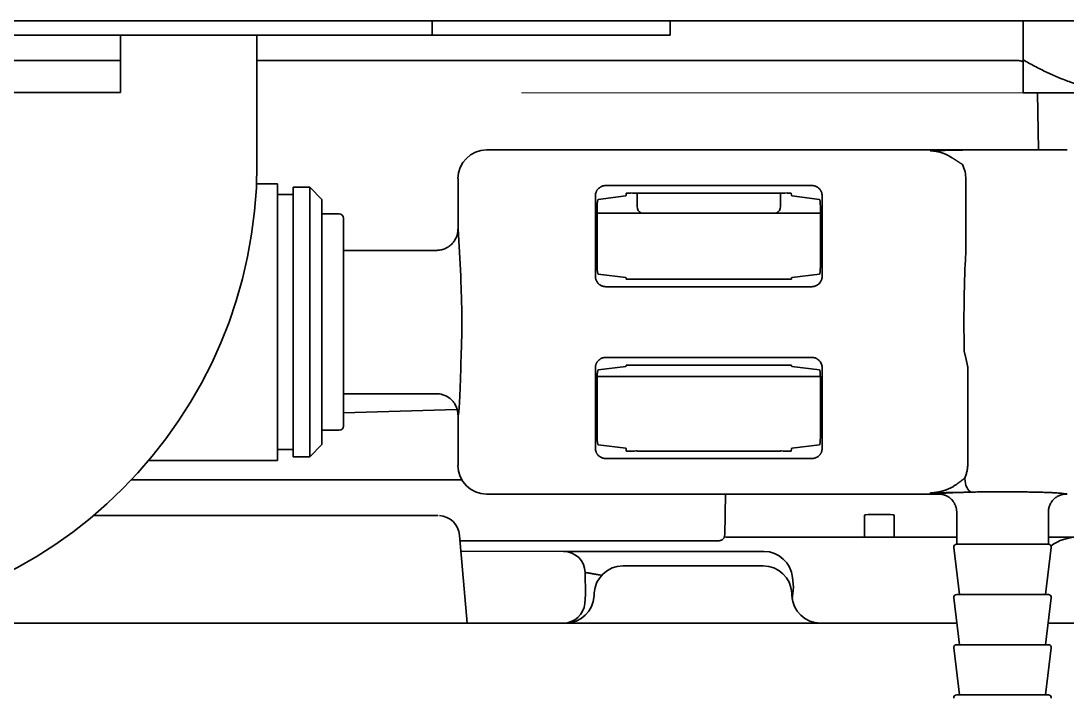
# Model space of a CAD drawing. Extents: x 5987 to 10491, y -672 to 3388.
# Drawn here: x 6661.3 to 6734.3, y 1323.6 to 1370.8 of the extents above; entities that cross this region are included whole.
import ezdxf

# ---------------------------------------------------------------- set-up
doc = ezdxf.new("R2010")
doc.units = 0
doc.header["$LTSCALE"] = 5
doc.layers.get('0').update_dxf_attribs({"linetype": 'CONTINUOUS', "lineweight": 0})
doc.layers.add('1', color=7, linetype='CONTINUOUS', true_color=0xffffff)

msp = doc.modelspace()

# ---------------------------------------------------------------- linework, layer by layer
at = {"color": 3}
msp.add_line((6696.203, 1365.819), (6796.203, 1365.819), dxfattribs=at)
at = {"layer": '1', "color": 7, "linetype": 'Continuous', "lineweight": 35}
for p, q in [((6856.573, 1370.826), (6000.573, 1370.826)), ((6689.973, 1369.826), (6689.973, 1370.826)), ((6706.573, 1370.826), (6706.573, 1369.826)), ((6731.203, 1368.119), (6731.203, 1370.826)), ((6684.973, 1369.826), (6574.093, 1369.826)), ((6668.232, 1368.826), (6668.232, 1369.826)), ((6677.742, 1368.826), (6677.742, 1369.826)), ((6684.973, 1369.826), (6689.972, 1369.826)), ((6689.972, 1369.826), (6704.573, 1369.826)), ((6706.573, 1369.826), (6704.573, 1369.826)), ((6668.232, 1368.826), (6668.232, 1365.826)), ((6677.742, 1368.826), (6677.742, 1360.826)), ((6668.233, 1368.076), (6657.779, 1368.076)), ((6730.696, 1368.076), (6677.743, 1368.076)), ((6656.913, 1365.826), (6668.232, 1365.826)), ((6732.209, 1365.819), (6732.279, 1361.826)), ((6693.772, 1361.826), (6734.275, 1361.826)), ((6679.173, 1359.476), (6677.713, 1359.476)), ((6679.173, 1359.476), (6679.173, 1340.176)), ((6691.773, 1356.326), (6691.773, 1359.827)), ((6716.428, 1359.349), (6702.117, 1359.349)), ((6727.212, 1359.767), (6727.212, 1355.04)), ((6680.273, 1358.726), (6679.173, 1358.726)), ((6680.273, 1359.226), (6680.273, 1340.426)), ((6681.423, 1359.226), (6680.273, 1359.226)), ((6682.273, 1358.376), (6681.423, 1359.226)), ((6681.423, 1359.226), (6681.423, 1340.426)), ((6701.364, 1358.646), (6701.364, 1353.006)), ((6703.48, 1358.621), (6701.553, 1358.382)), ((6703.519, 1358.826), (6703.522, 1358.826)), ((6703.815, 1358.826), (6703.522, 1358.826)), ((6704.273, 1357.876), (6704.273, 1358.826)), ((6704.273, 1358.826), (6714.273, 1358.826)), ((6714.273, 1358.826), (6714.273, 1357.876)), ((6715.024, 1358.826), (6714.731, 1358.826)), ((6715.024, 1358.826), (6715.026, 1358.826)), ((6716.993, 1358.382), (6715.066, 1358.621)), ((6717.182, 1353.006), (6717.182, 1358.646)), ((6682.273, 1358.376), (6682.273, 1341.276)), ((6701.484, 1357.882), (6701.484, 1353.671)), ((6717.062, 1353.671), (6717.062, 1357.882)), ((6683.473, 1357.376), (6682.273, 1357.376)), ((6701.484, 1357.426), (6717.062, 1357.426)), ((6683.773, 1349.826), (6683.773, 1357.076)), ((6691.968, 1353.058), (6691.773, 1356.326)), ((6727.212, 1355.04), (6727.212, 1354.566)), ((6690.272, 1354.826), (6683.773, 1354.826)), ((6701.553, 1353.171), (6703.48, 1352.931)), ((6715.034, 1352.824), (6703.512, 1352.824)), ((6715.066, 1352.931), (6716.993, 1353.171)), ((6702.09, 1352.293), (6716.456, 1352.293)), ((6683.773, 1342.576), (6683.773, 1349.826)), ((6716.456, 1347.36), (6702.09, 1347.36)), ((6701.364, 1346.646), (6701.364, 1341.006)), ((6703.48, 1346.721), (6701.553, 1346.482)), ((6715.033, 1346.826), (6703.509, 1346.826)), ((6703.513, 1346.829), (6715.034, 1346.829)), ((6716.993, 1346.482), (6715.066, 1346.721)), ((6717.182, 1341.006), (6717.182, 1346.646)), ((6727.348, 1346.673), (6727.348, 1339.992)), ((6701.484, 1346.026), (6717.062, 1346.026)), ((6701.484, 1345.982), (6701.484, 1341.771)), ((6717.062, 1341.771), (6717.062, 1345.982)), ((6683.773, 1344.826), (6690.272, 1344.826)), ((6691.703, 1343.737), (6683.773, 1343.493)), ((6691.773, 1339.825), (6691.773, 1343.326)), ((6682.273, 1342.276), (6683.473, 1342.276)), ((6681.423, 1340.426), (6682.273, 1341.276)), ((6701.553, 1341.271), (6703.48, 1341.031)), ((6715.066, 1341.031), (6716.993, 1341.271)), ((6679.173, 1340.926), (6680.273, 1340.926)), ((6680.273, 1340.426), (6681.423, 1340.426)), ((6703.522, 1340.826), (6703.519, 1340.826)), ((6703.522, 1340.826), (6703.815, 1340.826)), ((6714.273, 1340.826), (6704.273, 1340.826)), ((6714.731, 1340.826), (6715.024, 1340.826)), ((6715.026, 1340.826), (6715.024, 1340.826)), ((6670.187, 1340.176), (6679.173, 1340.176)), ((6702.117, 1340.303), (6716.428, 1340.303)), ((6668.979, 1338.826), (6692.025, 1338.826)), ((6693.772, 1337.826), (6725.323, 1337.826)), ((6710.432, 1337.826), (6710.382, 1334.969)), ((6734.258, 1337.843), (6734.188, 1337.844)), ((6734.223, 1337.826), (6734.275, 1337.826)), ((6690.392, 1336.326), (6666.327, 1336.326)), ((6720.147, 1334.826), (6720.147, 1336.127)), ((6720.151, 1336.377), (6720.16, 1336.386)), ((6720.91, 1336.398), (6721.436, 1336.398)), ((6722.186, 1336.386), (6722.195, 1336.377)), ((6722.199, 1336.127), (6722.199, 1334.826)), ((6726.573, 1336.575), (6726.573, 1334.326)), ((6732.973, 1334.326), (6732.973, 1336.575)), ((6691.887, 1334.947), (6692.423, 1328.826)), ((6703.591, 1334.576), (6691.92, 1334.576)), ((6707.882, 1334.576), (6703.591, 1334.576)), ((6709.982, 1334.576), (6707.882, 1334.576)), ((6710.428, 1334.826), (6726.573, 1334.826)), ((6732.973, 1334.826), (6735.014, 1334.826)), ((6699.603, 1333.826), (6699.449, 1333.82)), ((6703.648, 1333.826), (6713.122, 1333.826)), ((6726.374, 1334.102), (6726.773, 1330.826)), ((6732.973, 1334.326), (6726.573, 1334.326)), ((6732.773, 1330.826), (6733.171, 1334.102)), ((6700.646, 1332.352), (6700.673, 1330.827)), ((6703.28, 1332.826), (6704.279, 1332.826)), ((6704.279, 1332.826), (6712.067, 1332.826)), ((6712.067, 1332.826), (6713.065, 1332.826)), ((6715.114, 1332), (6715.173, 1331.326)), ((6700.674, 1330.843), (6700.673, 1330.826)), ((6701.272, 1330.721), (6701.283, 1330.931)), ((6715.063, 1330.931), (6715.074, 1330.721)), ((6715.173, 1331.326), (6715.1, 1330.488)), ((6700.673, 1330.826), (6700.618, 1330.195)), ((6726.374, 1330.602), (6726.773, 1327.326)), ((6726.573, 1330.826), (6732.973, 1330.826)), ((6732.773, 1327.326), (6733.171, 1330.602)), ((6654.775, 1328.826), (6679.571, 1328.826)), ((6687.304, 1328.826), (6689.842, 1328.826)), ((6697.144, 1328.826), (6703.791, 1328.826)), ((6703.791, 1328.826), (6706.672, 1328.826)), ((6706.672, 1328.826), (6726.59, 1328.826)), ((6732.955, 1328.826), (6733.48, 1328.826)), ((6726.573, 1327.326), (6732.973, 1327.326)), ((6726.374, 1327.102), (6726.773, 1323.826)), ((6732.773, 1323.826), (6733.171, 1327.102)), ((6726.573, 1323.826), (6732.973, 1323.826))]:
    msp.add_line(p, q, dxfattribs=at)
at = {"layer": '1'}
msp.add_line((6699.59, 1333.826), (6691.985, 1333.826), dxfattribs=at)
at = {"layer": '1', "color": 7, "linetype": 'Continuous', "lineweight": 35}
for centre, radius, start, end in [((6645.742, 1360.826), 32, 270, 0), ((6683.473, 1357.076), 0.3, 0, 90), ((6683.473, 1342.576), 0.3, 270, 0), ((6690.392, 1334.826), 1.5, 5, 86.9613), ((6735.014, 1331.726), 3.1, 90, 126.82381), ((6699.146, 1332.326), 1.5, 1, 90), ((6713.122, 1331.826), 2, 5, 90), ((6726.573, 1334.126), 0.2, 90, 186.93646), ((6732.973, 1334.126), 0.2, 353.06354, 90), ((6703.28, 1330.826), 2, 90, 177), ((6713.065, 1330.826), 2, 3, 90), ((6699.123, 1330.326), 1.5, 270, 355), ((6699.275, 1330.826), 2, 270, 357), ((6717.071, 1330.826), 2, 183, 270), ((6726.573, 1330.626), 0.2, 90, 186.93646), ((6732.973, 1330.626), 0.2, 353.06354, 90), ((6726.573, 1327.126), 0.2, 90, 186.93646), ((6732.973, 1327.126), 0.2, 353.06354, 90), ((6726.573, 1323.626), 0.2, 90, 186.93646), ((6732.973, 1323.626), 0.2, 353.06354, 90)]:
    msp.add_arc(centre, radius, start, end, dxfattribs=at)
for centre, major_axis, ratio, start_param, end_param in [((6746.203, 1365.819), (15.021, 0), 0.000008, 3.193854, 4.136528), ((6693.774, 1359.825), (-1.416, 1.416), 0.998783, 5.498396, 7.067974), ((6724.711, 1359.764), (1.77, 1.77), 0.998783, 5.498396, 5.931656), ((6703.479, 1358.921), (0, 0.3), 0.140541, 3.159046, 4.390211), ((6703.815, 1358.809), (-0.5, 0), 0.034921, 3.553586, 4.712389), ((6714.731, 1358.809), (-0.5, 0), 0.034921, 4.712389, 5.871192), ((6715.066, 1358.921), (0, 0.3), 0.140541, 1.892975, 3.124139), ((6701.554, 1357.882), (0, 0.5), 0.140541, 0.017453, 1.570796), ((6704.775, 1357.876), (-0.502, 0), 0.996195, 0, 1.119749), ((6713.771, 1357.876), (-0.502, 0), 0.996195, 2.021843, 3.141593), ((6716.992, 1357.882), (0, 0.5), 0.140541, 4.712389, 6.265732), ((6727.273, 1349.826), (0, 5), 0.038413, 0.323811, 1.994895), ((6701.554, 1353.671), (0, 0.5), 0.140541, 1.570796, 3.124139), ((6716.992, 1353.671), (0, 0.5), 0.140541, 3.159046, 4.712389), ((6703.479, 1352.631), (0, 0.3), 0.140541, 5.410817, 6.265732), ((6715.066, 1352.631), (0, 0.3), 0.140541, 0.017453, 0.872366), ((6691.771, 1349.826), (0, 6.5), 0.034921, 3.14965, 4.192009), ((6701.554, 1345.982), (0, 0.5), 0.140541, 0.017453, 1.570796), ((6703.479, 1347.021), (0, 0.3), 0.140541, 3.159046, 4.012739), ((6715.066, 1347.021), (0, 0.3), 0.140541, 2.274072, 3.124139), ((6716.992, 1345.982), (0, 0.5), 0.140541, 4.712389, 6.265732), ((6701.554, 1341.771), (0, 0.5), 0.140541, 1.570796, 3.124139), ((6716.992, 1341.771), (0, 0.5), 0.140541, 3.159046, 4.712389), ((6703.479, 1340.731), (0, 0.3), 0.140541, 5.034567, 6.265732), ((6703.815, 1340.844), (-0.5, 0), 0.034921, 1.570796, 2.729599), ((6714.731, 1340.844), (-0.5, 0), 0.034921, 0.411993, 1.570796), ((6715.066, 1340.731), (0, 0.3), 0.140541, 0.017453, 1.248618), ((6693.774, 1339.827), (-1.416, -1.416), 0.998783, 5.498396, 7.067974), ((6729.773, 1337.825), (-4.45, 0), 0.034921, 5.507006, 6.273383), ((6720.151, 1336.127), (0, 0.25), 0.017455, 0.017453, 1.570796), ((6720.91, 1336.385), (-0.75, 0), 0.017455, 4.712389, 6.265732), ((6721.436, 1336.385), (-0.75, 0), 0.017455, 3.159046, 4.712389), ((6722.195, 1336.127), (0, 0.25), 0.017455, 4.712389, 6.265732)]:
    msp.add_ellipse(centre, major_axis=major_axis, ratio=ratio, start_param=start_param, end_param=end_param, dxfattribs=at)
msp.add_rational_spline([(6730.696, 1368.076), (6730.866, 1368.076), (6731.037, 1368.047), (6731.203, 1367.988)], [1.17135151306, 1.11885044566, 1.07841388544, 1.05004183239], degree=3, dxfattribs=at)
for points, degree, knots in [([(6731.203, 1368.119), (6731.203, 1367.81), (6731.203, 1367.234), (6731.203, 1366.765), (6731.203, 1366.362), (6731.203, 1366.194), (6731.203, 1366.036), (6731.203, 1366.007), (6731.203, 1365.967), (6731.203, 1365.954), (6731.203, 1365.931), (6731.203, 1365.875), (6731.203, 1365.838), (6731.203, 1365.819)], 3, [0, 0, 0, 0, 0.25, 0.5, 0.5, 0.75, 0.75, 0.8125, 0.8125, 0.84375, 0.84375, 0.875, 1, 1, 1, 1]), ([(6738.023, 1365.819), (6737.423, 1365.856), (6736.831, 1365.939), (6735.665, 1366.189), (6735.089, 1366.356), (6734.237, 1366.657), (6733.955, 1366.767), (6733.533, 1366.942), (6733.393, 1367.003), (6733.184, 1367.096), (6733.114, 1367.128), (6732.975, 1367.192), (6732.628, 1367.355), (6732.011, 1367.665), (6731.471, 1367.965), (6731.203, 1368.119)], 3, [0, 0, 0, 0, 0.25, 0.25, 0.5, 0.5, 0.625, 0.625, 0.6875, 0.6875, 0.71875, 0.71875, 0.75, 0.875, 1, 1, 1, 1]), ([(6724.714, 1361.766), (6724.869, 1361.772), (6724.958, 1361.776), (6725.107, 1361.782), (6725.53, 1361.797), (6725.818, 1361.803), (6726.083, 1361.809), (6726.362, 1361.813), (6726.672, 1361.816), (6726.981, 1361.816)], 2, [0, 0, 0, 0.125, 0.125, 0.25, 0.5, 0.5, 0.75, 0.75, 1, 1, 1]), ([(6726.981, 1360.817), (6726.97, 1360.823), (6726.948, 1360.836), (6726.915, 1360.856), (6726.882, 1360.876), (6726.849, 1360.897), (6726.815, 1360.918), (6726.781, 1360.939), (6726.747, 1360.961), (6726.713, 1360.983), (6726.679, 1361.005), (6726.644, 1361.028), (6726.609, 1361.051), (6726.573, 1361.074), (6726.537, 1361.097), (6726.501, 1361.121), (6726.465, 1361.145), (6726.428, 1361.169), (6726.391, 1361.193), (6726.353, 1361.217), (6726.315, 1361.241), (6726.276, 1361.266), (6726.228, 1361.295), (6726.171, 1361.33), (6726.123, 1361.358), (6726.093, 1361.375), (6726.083, 1361.381), (6726.073, 1361.387), (6726.062, 1361.393), (6726.052, 1361.398), (6726.041, 1361.404), (6726.03, 1361.41), (6726.019, 1361.416), (6726.008, 1361.422), (6725.997, 1361.428), (6725.986, 1361.435), (6725.974, 1361.441), (6725.962, 1361.447), (6725.95, 1361.453), (6725.938, 1361.459), (6725.926, 1361.465), (6725.914, 1361.471), (6725.902, 1361.478), (6725.889, 1361.484), (6725.876, 1361.49), (6725.864, 1361.496), (6725.851, 1361.503), (6725.837, 1361.509), (6725.824, 1361.515), (6725.811, 1361.521), (6725.797, 1361.527), (6725.783, 1361.534), (6725.77, 1361.54), (6725.755, 1361.546), (6725.741, 1361.552), (6725.727, 1361.558), (6725.712, 1361.564), (6725.698, 1361.57), (6725.683, 1361.576), (6725.668, 1361.582), (6725.653, 1361.588), (6725.637, 1361.594), (6725.622, 1361.6), (6725.606, 1361.606), (6725.591, 1361.612), (6725.575, 1361.617), (6725.558, 1361.623), (6725.542, 1361.629), (6725.526, 1361.634), (6725.509, 1361.64), (6725.492, 1361.645), (6725.476, 1361.65), (6725.458, 1361.656), (6725.441, 1361.661), (6725.424, 1361.666), (6725.406, 1361.671), (6725.389, 1361.676), (6725.371, 1361.681), (6725.353, 1361.686), (6725.334, 1361.69), (6725.316, 1361.695), (6725.298, 1361.699), (6725.279, 1361.703), (6725.26, 1361.708), (6725.241, 1361.712), (6725.222, 1361.716), (6725.202, 1361.72), (6725.183, 1361.723), (6725.163, 1361.727), (6725.143, 1361.73), (6725.123, 1361.734), (6725.103, 1361.737), (6725.083, 1361.74), (6725.062, 1361.743), (6725.042, 1361.746), (6725.021, 1361.748), (6725, 1361.751), (6724.979, 1361.753), (6724.958, 1361.755), (6724.936, 1361.757), (6724.915, 1361.759), (6724.893, 1361.76), (6724.871, 1361.762), (6724.849, 1361.763), (6724.827, 1361.764), (6724.804, 1361.765), (6724.782, 1361.765), (6724.759, 1361.766), (6724.736, 1361.766), (6724.721, 1361.766), (6724.714, 1361.766)], 3, [0, 0, 0, 0, 0.014899, 0.029973, 0.045222, 0.060648, 0.076251, 0.092031, 0.10799, 0.124128, 0.140446, 0.156945, 0.173628, 0.190494, 0.207546, 0.224786, 0.242216, 0.259837, 0.277652, 0.295663, 0.313873, 0.332285, 0.350901, 0.381608, 0.413263, 0.417906, 0.422604, 0.427356, 0.432164, 0.437026, 0.441943, 0.446915, 0.451941, 0.457021, 0.462156, 0.467345, 0.472588, 0.477886, 0.483238, 0.488643, 0.494103, 0.499616, 0.505184, 0.510805, 0.51648, 0.522208, 0.527991, 0.533827, 0.539716, 0.545659, 0.551655, 0.557705, 0.563808, 0.569964, 0.576174, 0.582437, 0.588753, 0.595122, 0.601545, 0.60802, 0.614549, 0.621131, 0.627766, 0.634454, 0.641195, 0.647989, 0.654836, 0.661737, 0.66869, 0.675696, 0.682756, 0.689868, 0.697034, 0.704253, 0.711525, 0.71885, 0.726228, 0.73366, 0.741144, 0.748683, 0.756274, 0.763919, 0.771617, 0.779369, 0.787175, 0.795034, 0.802946, 0.810913, 0.818934, 0.827008, 0.835137, 0.843319, 0.851556, 0.859847, 0.868193, 0.876593, 0.885048, 0.893558, 0.902122, 0.910742, 0.919417, 0.928147, 0.936933, 0.945774, 0.954671, 0.963624, 0.972634, 0.981699, 0.990821, 1, 1, 1, 1]), ([(6702.117, 1359.349), (6702.076, 1359.35), (6702.037, 1359.346), (6701.978, 1359.337), (6701.959, 1359.334), (6701.922, 1359.325), (6701.904, 1359.321), (6701.851, 1359.305), (6701.817, 1359.292), (6701.768, 1359.269), (6701.752, 1359.261), (6701.72, 1359.244), (6701.705, 1359.236), (6701.66, 1359.207), (6701.632, 1359.187), (6701.59, 1359.152), (6701.577, 1359.14), (6701.551, 1359.114), (6701.538, 1359.1), (6701.513, 1359.072), (6701.501, 1359.057), (6701.479, 1359.026), (6701.468, 1359.01), (6701.448, 1358.977), (6701.438, 1358.959), (6701.42, 1358.923), (6701.412, 1358.904), (6701.405, 1358.884)], 3, [0, 0, 0, 0, 0.125, 0.125, 0.1875, 0.1875, 0.25, 0.25, 0.375, 0.375, 0.4375, 0.4375, 0.5, 0.5, 0.625, 0.625, 0.6875, 0.6875, 0.75, 0.75, 0.8125, 0.8125, 0.875, 0.875, 0.9375, 0.9375, 1, 1, 1, 1]), ([(6717.14, 1358.884), (6717.133, 1358.904), (6717.125, 1358.923), (6717.108, 1358.959), (6717.098, 1358.976), (6717.078, 1359.01), (6717.067, 1359.026), (6717.045, 1359.057), (6717.033, 1359.072), (6716.996, 1359.114), (6716.97, 1359.14), (6716.929, 1359.174), (6716.915, 1359.185), (6716.886, 1359.207), (6716.871, 1359.217), (6716.826, 1359.245), (6716.794, 1359.262), (6716.729, 1359.291), (6716.696, 1359.304), (6716.642, 1359.32), (6716.624, 1359.325), (6716.587, 1359.334), (6716.549, 1359.341), (6716.51, 1359.346), (6716.469, 1359.349), (6716.449, 1359.349), (6716.428, 1359.349)], 3, [0, 0, 0, 0, 0.0625, 0.0625, 0.125, 0.125, 0.1875, 0.1875, 0.25, 0.25, 0.375, 0.375, 0.4375, 0.4375, 0.5, 0.5, 0.625, 0.625, 0.75, 0.75, 0.8125, 0.8125, 0.875, 0.9375, 0.9375, 1, 1, 1, 1]), ([(6690.272, 1354.826), (6690.278, 1354.826), (6690.284, 1354.826), (6690.296, 1354.826), (6690.303, 1354.826), (6690.321, 1354.827), (6690.358, 1354.828), (6690.395, 1354.831), (6690.469, 1354.838), (6690.517, 1354.845), (6690.59, 1354.86), (6690.614, 1354.865), (6690.662, 1354.877), (6690.686, 1354.884), (6690.756, 1354.905), (6690.848, 1354.938), (6690.937, 1354.98), (6691.002, 1355.015), (6691.023, 1355.027), (6691.065, 1355.052), (6691.086, 1355.066), (6691.189, 1355.134), (6691.264, 1355.196), (6691.368, 1355.3), (6691.401, 1355.336), (6691.448, 1355.394), (6691.463, 1355.413), (6691.493, 1355.453), (6691.507, 1355.473), (6691.575, 1355.575), (6691.621, 1355.661), (6691.668, 1355.774), (6691.677, 1355.797), (6691.694, 1355.844), (6691.701, 1355.868), (6691.723, 1355.938), (6691.735, 1355.986), (6691.763, 1356.129), (6691.773, 1356.227), (6691.773, 1356.326)], 3, [0, 0, 0, 0, 0.007813, 0.007813, 0.015625, 0.015625, 0.03125, 0.0625, 0.0625, 0.125, 0.125, 0.15625, 0.15625, 0.1875, 0.1875, 0.25, 0.3125, 0.3125, 0.34375, 0.34375, 0.375, 0.375, 0.5, 0.5, 0.5625, 0.5625, 0.59375, 0.59375, 0.625, 0.625, 0.75, 0.75, 0.78125, 0.78125, 0.8125, 0.8125, 0.875, 0.875, 1, 1, 1, 1]), ([(6691.968, 1353.058), (6691.97, 1352.928), (6691.972, 1352.798), (6691.979, 1352.535), (6691.983, 1352.403), (6691.997, 1352.005), (6692.007, 1351.736), (6692.018, 1351.397), (6692.02, 1351.329), (6692.024, 1351.193), (6692.026, 1351.125), (6692.032, 1350.92), (6692.035, 1350.783), (6692.043, 1350.372), (6692.049, 1349.823), (6692.043, 1349.276), (6692.036, 1348.934), (6692.035, 1348.866), (6692.032, 1348.729), (6692.03, 1348.661), (6692.024, 1348.456), (6692.02, 1348.32), (6692.007, 1347.914), (6691.997, 1347.646), (6691.983, 1347.249), (6691.979, 1347.117), (6691.972, 1346.854), (6691.97, 1346.724), (6691.968, 1346.594)], 3, [0, 0, 0, 0, 0.0625, 0.0625, 0.125, 0.125, 0.25, 0.25, 0.28125, 0.28125, 0.3125, 0.3125, 0.375, 0.375, 0.5, 0.625, 0.625, 0.65625, 0.65625, 0.6875, 0.6875, 0.75, 0.75, 0.875, 0.875, 0.9375, 0.9375, 1, 1, 1, 1]), ([(6701.364, 1353.006), (6701.364, 1352.958), (6701.369, 1352.911), (6701.383, 1352.842), (6701.389, 1352.82), (6701.399, 1352.786), (6701.403, 1352.774), (6701.411, 1352.752), (6701.416, 1352.741), (6701.439, 1352.687), (6701.461, 1352.646), (6701.495, 1352.597), (6701.502, 1352.588), (6701.516, 1352.569), (6701.523, 1352.559), (6701.546, 1352.532), (6701.562, 1352.515), (6701.613, 1352.466), (6701.649, 1352.437), (6701.699, 1352.404), (6701.709, 1352.398), (6701.73, 1352.386), (6701.76, 1352.369), (6701.814, 1352.345), (6701.858, 1352.329), (6701.903, 1352.316), (6701.926, 1352.31), (6701.996, 1352.297), (6702.043, 1352.292), (6702.09, 1352.293)], 3, [0, 0, 0, 0, 0.125, 0.125, 0.1875, 0.1875, 0.21875, 0.21875, 0.25, 0.25, 0.375, 0.375, 0.40625, 0.40625, 0.4375, 0.4375, 0.5, 0.5, 0.625, 0.625, 0.65625, 0.65625, 0.6875, 0.75, 0.8125, 0.8125, 0.875, 0.875, 1, 1, 1, 1]), ([(6716.456, 1352.293), (6716.503, 1352.292), (6716.55, 1352.297), (6716.619, 1352.31), (6716.642, 1352.316), (6716.687, 1352.329), (6716.709, 1352.337), (6716.775, 1352.363), (6716.816, 1352.385), (6716.875, 1352.423), (6716.895, 1352.437), (6716.932, 1352.466), (6716.949, 1352.482), (6717, 1352.531), (6717.03, 1352.567), (6717.07, 1352.625), (6717.083, 1352.646), (6717.106, 1352.687), (6717.126, 1352.729), (6717.143, 1352.773), (6717.157, 1352.818), (6717.163, 1352.841), (6717.177, 1352.911), (6717.182, 1352.958), (6717.182, 1353.006)], 3, [0, 0, 0, 0, 0.125, 0.125, 0.1875, 0.1875, 0.25, 0.25, 0.375, 0.375, 0.4375, 0.4375, 0.5, 0.5, 0.625, 0.625, 0.6875, 0.6875, 0.75, 0.8125, 0.8125, 0.875, 0.875, 1, 1, 1, 1]), ([(6727.098, 1347.769), (6727.102, 1347.754), (6727.109, 1347.726), (6727.12, 1347.683), (6727.132, 1347.64), (6727.143, 1347.596), (6727.154, 1347.552), (6727.165, 1347.507), (6727.176, 1347.462), (6727.187, 1347.417), (6727.198, 1347.371), (6727.208, 1347.325), (6727.219, 1347.278), (6727.227, 1347.241), (6727.233, 1347.211), (6727.238, 1347.191), (6727.242, 1347.17), (6727.247, 1347.15), (6727.251, 1347.129), (6727.256, 1347.108), (6727.26, 1347.087), (6727.265, 1347.066), (6727.269, 1347.045), (6727.274, 1347.024), (6727.279, 1347.002), (6727.283, 1346.981), (6727.288, 1346.96), (6727.293, 1346.938), (6727.298, 1346.916), (6727.302, 1346.895), (6727.307, 1346.873), (6727.312, 1346.851), (6727.316, 1346.829), (6727.321, 1346.807), (6727.325, 1346.785), (6727.33, 1346.763), (6727.335, 1346.741), (6727.339, 1346.718), (6727.343, 1346.696), (6727.346, 1346.681), (6727.348, 1346.673)], 3, [0, 0, 0, 0, 0.041436, 0.082971, 0.124598, 0.166309, 0.208099, 0.24996, 0.291886, 0.333869, 0.375902, 0.41798, 0.460094, 0.502238, 0.520581, 0.538989, 0.557459, 0.575993, 0.594591, 0.613253, 0.631979, 0.650769, 0.669623, 0.688541, 0.707524, 0.72657, 0.745681, 0.764857, 0.784097, 0.803402, 0.822771, 0.842205, 0.861703, 0.881266, 0.900894, 0.920586, 0.940342, 0.960164, 0.98005, 1, 1, 1, 1]), ([(6702.09, 1347.36), (6702.043, 1347.36), (6701.996, 1347.355), (6701.927, 1347.342), (6701.904, 1347.337), (6701.859, 1347.323), (6701.837, 1347.316), (6701.771, 1347.289), (6701.729, 1347.268), (6701.67, 1347.229), (6701.651, 1347.215), (6701.614, 1347.186), (6701.596, 1347.17), (6701.546, 1347.121), (6701.516, 1347.085), (6701.475, 1347.027), (6701.463, 1347.007), (6701.44, 1346.965), (6701.419, 1346.923), (6701.403, 1346.879), (6701.389, 1346.834), (6701.383, 1346.811), (6701.369, 1346.741), (6701.364, 1346.694), (6701.364, 1346.646)], 3, [0, 0, 0, 0, 0.125, 0.125, 0.1875, 0.1875, 0.25, 0.25, 0.375, 0.375, 0.4375, 0.4375, 0.5, 0.5, 0.625, 0.625, 0.6875, 0.6875, 0.75, 0.8125, 0.8125, 0.875, 0.875, 1, 1, 1, 1]), ([(6717.182, 1346.646), (6717.182, 1346.694), (6717.177, 1346.741), (6717.163, 1346.81), (6717.157, 1346.833), (6717.147, 1346.867), (6717.143, 1346.878), (6717.134, 1346.9), (6717.13, 1346.911), (6717.107, 1346.965), (6717.084, 1347.006), (6717.051, 1347.055), (6717.044, 1347.065), (6717.03, 1347.083), (6717.022, 1347.093), (6716.999, 1347.12), (6716.983, 1347.137), (6716.933, 1347.186), (6716.896, 1347.216), (6716.847, 1347.248), (6716.837, 1347.254), (6716.816, 1347.266), (6716.785, 1347.283), (6716.732, 1347.308), (6716.688, 1347.323), (6716.643, 1347.336), (6716.62, 1347.342), (6716.55, 1347.355), (6716.503, 1347.36), (6716.456, 1347.36)], 3, [0, 0, 0, 0, 0.125, 0.125, 0.1875, 0.1875, 0.21875, 0.21875, 0.25, 0.25, 0.375, 0.375, 0.40625, 0.40625, 0.4375, 0.4375, 0.5, 0.5, 0.625, 0.625, 0.65625, 0.65625, 0.6875, 0.75, 0.8125, 0.8125, 0.875, 0.875, 1, 1, 1, 1]), ([(6691.773, 1343.326), (6691.773, 1343.425), (6691.763, 1343.523), (6691.735, 1343.667), (6691.723, 1343.714), (6691.701, 1343.785), (6691.694, 1343.808), (6691.677, 1343.855), (6691.668, 1343.878), (6691.621, 1343.991), (6691.575, 1344.077), (6691.507, 1344.179), (6691.493, 1344.199), (6691.463, 1344.239), (6691.448, 1344.258), (6691.401, 1344.316), (6691.368, 1344.352), (6691.264, 1344.456), (6691.189, 1344.518), (6691.086, 1344.586), (6691.065, 1344.6), (6691.023, 1344.625), (6691.002, 1344.637), (6690.937, 1344.672), (6690.848, 1344.714), (6690.756, 1344.747), (6690.686, 1344.768), (6690.662, 1344.775), (6690.614, 1344.787), (6690.59, 1344.792), (6690.517, 1344.807), (6690.469, 1344.814), (6690.395, 1344.821), (6690.358, 1344.824), (6690.321, 1344.825), (6690.303, 1344.826), (6690.296, 1344.826), (6690.284, 1344.826), (6690.278, 1344.826), (6690.272, 1344.826)], 3, [0, 0, 0, 0, 0.125, 0.125, 0.1875, 0.1875, 0.21875, 0.21875, 0.25, 0.25, 0.375, 0.375, 0.40625, 0.40625, 0.4375, 0.4375, 0.5, 0.5, 0.625, 0.625, 0.65625, 0.65625, 0.6875, 0.6875, 0.75, 0.8125, 0.8125, 0.84375, 0.84375, 0.875, 0.875, 0.9375, 0.9375, 0.96875, 0.984375, 0.984375, 0.992187, 0.992187, 1, 1, 1, 1]), ([(6701.405, 1340.768), (6701.413, 1340.748), (6701.421, 1340.729), (6701.438, 1340.693), (6701.447, 1340.676), (6701.468, 1340.642), (6701.478, 1340.626), (6701.501, 1340.595), (6701.513, 1340.58), (6701.55, 1340.538), (6701.576, 1340.513), (6701.617, 1340.478), (6701.631, 1340.467), (6701.66, 1340.446), (6701.675, 1340.436), (6701.72, 1340.407), (6701.751, 1340.39), (6701.816, 1340.361), (6701.85, 1340.348), (6701.904, 1340.332), (6701.922, 1340.327), (6701.959, 1340.318), (6701.997, 1340.311), (6702.036, 1340.307), (6702.076, 1340.304), (6702.097, 1340.303), (6702.117, 1340.303)], 3, [0, 0, 0, 0, 0.0625, 0.0625, 0.125, 0.125, 0.1875, 0.1875, 0.25, 0.25, 0.375, 0.375, 0.4375, 0.4375, 0.5, 0.5, 0.625, 0.625, 0.75, 0.75, 0.8125, 0.8125, 0.875, 0.9375, 0.9375, 1, 1, 1, 1]), ([(6716.428, 1340.303), (6716.469, 1340.303), (6716.509, 1340.306), (6716.567, 1340.315), (6716.586, 1340.318), (6716.624, 1340.327), (6716.642, 1340.332), (6716.695, 1340.348), (6716.729, 1340.361), (6716.778, 1340.383), (6716.794, 1340.391), (6716.825, 1340.408), (6716.841, 1340.417), (6716.886, 1340.445), (6716.914, 1340.466), (6716.955, 1340.5), (6716.969, 1340.513), (6716.995, 1340.538), (6717.008, 1340.552), (6717.032, 1340.58), (6717.044, 1340.595), (6717.067, 1340.626), (6717.078, 1340.642), (6717.098, 1340.675), (6717.108, 1340.693), (6717.125, 1340.73), (6717.133, 1340.749), (6717.14, 1340.768)], 3, [0, 0, 0, 0, 0.125, 0.125, 0.1875, 0.1875, 0.25, 0.25, 0.375, 0.375, 0.4375, 0.4375, 0.5, 0.5, 0.625, 0.625, 0.6875, 0.6875, 0.75, 0.75, 0.8125, 0.8125, 0.875, 0.875, 0.9375, 0.9375, 1, 1, 1, 1]), ([(6727.348, 1339.992), (6727.348, 1339.902), (6727.343, 1339.812), (6727.33, 1339.677), (6727.325, 1339.632), (6727.312, 1339.543), (6727.304, 1339.499), (6727.279, 1339.367), (6727.258, 1339.28), (6727.207, 1339.111), (6727.178, 1339.027), (6727.145, 1338.946)], 3, [0, 0, 0, 0, 0.25, 0.25, 0.375, 0.375, 0.5, 0.5, 0.75, 0.75, 1, 1, 1, 1]), ([(6724.7, 1337.9), (6724.711, 1337.9), (6724.731, 1337.902), (6724.763, 1337.904), (6724.794, 1337.906), (6724.826, 1337.909), (6724.857, 1337.912), (6724.889, 1337.915), (6724.92, 1337.918), (6724.952, 1337.921), (6724.983, 1337.925), (6725.015, 1337.929), (6725.046, 1337.933), (6725.077, 1337.937), (6725.108, 1337.941), (6725.138, 1337.946), (6725.168, 1337.95), (6725.198, 1337.955), (6725.228, 1337.96), (6725.257, 1337.966), (6725.286, 1337.971), (6725.315, 1337.976), (6725.343, 1337.982), (6725.371, 1337.988), (6725.398, 1337.994), (6725.425, 1338), (6725.451, 1338.006), (6725.477, 1338.012), (6725.503, 1338.018), (6725.528, 1338.025), (6725.553, 1338.031), (6725.577, 1338.038), (6725.601, 1338.044), (6725.624, 1338.051), (6725.646, 1338.058), (6725.669, 1338.064), (6725.69, 1338.071), (6725.711, 1338.078), (6725.732, 1338.085), (6725.751, 1338.091), (6725.771, 1338.098), (6725.789, 1338.104), (6725.807, 1338.111), (6725.825, 1338.117), (6725.842, 1338.123), (6725.858, 1338.129), (6725.873, 1338.135), (6725.922, 1338.155), (6726.001, 1338.188), (6726.108, 1338.238), (6726.208, 1338.29), (6726.299, 1338.341), (6726.381, 1338.39), (6726.454, 1338.437), (6726.518, 1338.481), (6726.574, 1338.52), (6726.615, 1338.549), (6726.645, 1338.571), (6726.665, 1338.585), (6726.686, 1338.6), (6726.706, 1338.615), (6726.726, 1338.629), (6726.745, 1338.644), (6726.765, 1338.659), (6726.784, 1338.673), (6726.804, 1338.688), (6726.823, 1338.702), (6726.841, 1338.716), (6726.86, 1338.73), (6726.878, 1338.744), (6726.897, 1338.758), (6726.915, 1338.772), (6726.933, 1338.785), (6726.95, 1338.799), (6726.968, 1338.812), (6726.985, 1338.825), (6727.002, 1338.838), (6727.018, 1338.851), (6727.035, 1338.863), (6727.051, 1338.876), (6727.068, 1338.888), (6727.084, 1338.9), (6727.099, 1338.912), (6727.115, 1338.923), (6727.13, 1338.934), (6727.14, 1338.942), (6727.145, 1338.946)], 3, [0, 0, 0, 0, 0.018001, 0.035695, 0.053086, 0.070176, 0.086971, 0.103474, 0.119689, 0.135593, 0.151155, 0.166381, 0.181278, 0.195851, 0.210106, 0.224048, 0.237683, 0.251016, 0.264051, 0.276795, 0.289251, 0.301424, 0.313318, 0.324938, 0.336288, 0.347371, 0.358191, 0.368751, 0.379055, 0.389106, 0.398907, 0.408461, 0.41777, 0.426836, 0.435663, 0.444251, 0.452602, 0.460703, 0.468547, 0.476138, 0.483478, 0.490571, 0.49742, 0.504025, 0.51039, 0.516517, 0.522407, 0.528062, 0.571251, 0.611084, 0.647814, 0.681483, 0.711857, 0.739053, 0.763146, 0.784155, 0.80206, 0.809805, 0.817483, 0.825097, 0.832648, 0.840137, 0.847566, 0.854935, 0.862246, 0.869499, 0.876693, 0.883816, 0.890864, 0.89784, 0.904745, 0.911578, 0.918342, 0.925037, 0.931662, 0.93822, 0.944709, 0.951131, 0.957485, 0.963772, 0.969992, 0.976145, 0.982223, 0.988224, 0.99415, 1, 1, 1, 1]), ([(6727.145, 1338.946), (6727.146, 1338.893), (6727.149, 1338.838), (6727.16, 1338.729), (6727.168, 1338.674), (6727.19, 1338.565), (6727.203, 1338.511), (6727.235, 1338.408), (6727.253, 1338.359), (6727.294, 1338.267), (6727.317, 1338.224), (6727.365, 1338.147), (6727.391, 1338.113), (6727.444, 1338.055), (6727.471, 1338.031), (6727.526, 1337.991), (6727.554, 1337.976), (6727.581, 1337.966)], 3, [0, 0, 0, 0, 0.125, 0.125, 0.25, 0.25, 0.375, 0.375, 0.5, 0.5, 0.625, 0.625, 0.75, 0.75, 0.875, 0.875, 1, 1, 1, 1]), ([(6726.597, 1337.933), (6726.396, 1337.932), (6726.324, 1337.932), (6726.183, 1337.931), (6725.814, 1337.927), (6725.591, 1337.923), (6725.088, 1337.915), (6724.7, 1337.9)], 2, [0, 0, 0, 0.124996, 0.124996, 0.249996, 0.499998, 0.499998, 1, 1, 1]), ([(6726.573, 1336.575), (6726.573, 1336.586), (6726.573, 1336.596), (6726.572, 1336.616), (6726.571, 1336.647), (6726.569, 1336.678), (6726.563, 1336.739), (6726.557, 1336.78), (6726.545, 1336.84), (6726.54, 1336.861), (6726.53, 1336.9), (6726.525, 1336.92), (6726.507, 1336.979), (6726.479, 1337.056), (6726.436, 1337.148), (6726.405, 1337.201), (6726.384, 1337.237), (6726.373, 1337.254), (6726.316, 1337.339), (6726.264, 1337.402), (6726.178, 1337.489), (6726.148, 1337.516), (6726.1, 1337.555), (6726.084, 1337.568), (6726.051, 1337.593), (6726.034, 1337.604), (6725.949, 1337.661), (6725.877, 1337.699), (6725.783, 1337.739), (6725.763, 1337.746), (6725.725, 1337.76), (6725.705, 1337.766), (6725.646, 1337.784), (6725.607, 1337.794), (6725.487, 1337.818), (6725.406, 1337.826), (6725.323, 1337.826)], 3, [0, 0, 0, 0, 0.015625, 0.015625, 0.03125, 0.0625, 0.0625, 0.125, 0.125, 0.15625, 0.15625, 0.1875, 0.1875, 0.25, 0.3125, 0.34375, 0.34375, 0.375, 0.375, 0.5, 0.5, 0.5625, 0.5625, 0.59375, 0.59375, 0.625, 0.625, 0.75, 0.75, 0.78125, 0.78125, 0.8125, 0.8125, 0.875, 0.875, 1, 1, 1, 1]), ([(6726.597, 1337.933), (6726.638, 1337.934), (6726.679, 1337.935), (6726.762, 1337.938), (6726.803, 1337.939), (6726.886, 1337.942), (6726.927, 1337.944), (6727.01, 1337.947), (6727.052, 1337.949), (6727.176, 1337.954), (6727.259, 1337.957), (6727.381, 1337.961), (6727.421, 1337.962), (6727.482, 1337.964), (6727.512, 1337.964), (6727.546, 1337.965), (6727.564, 1337.966), (6727.572, 1337.966), (6727.577, 1337.966), (6727.579, 1337.966), (6727.58, 1337.966), (6727.58, 1337.966), (6727.581, 1337.966), (6727.581, 1337.966), (6727.581, 1337.966), (6727.581, 1337.966)], 3, [0, 0, 0, 0, 0.125002, 0.125002, 0.250003, 0.250003, 0.375005, 0.375005, 0.500007, 0.500007, 0.75001, 0.75001, 0.875012, 0.875012, 0.937513, 0.968763, 0.984389, 0.992201, 0.996108, 0.998061, 0.999037, 0.999526, 0.99977, 0.99977, 1, 1, 1, 1]), ([(6727.581, 1337.966), (6727.715, 1337.969), (6727.853, 1337.971), (6728.136, 1337.976), (6728.28, 1337.978), (6728.575, 1337.981), (6728.726, 1337.982), (6728.918, 1337.984), (6728.957, 1337.984), (6729.034, 1337.984), (6729.15, 1337.985), (6729.266, 1337.986), (6729.499, 1337.986), (6729.654, 1337.987), (6729.966, 1337.987), (6730.122, 1337.986), (6730.317, 1337.985), (6730.356, 1337.985), (6730.434, 1337.985), (6730.551, 1337.984), (6730.666, 1337.983), (6730.895, 1337.982), (6731.046, 1337.98), (6731.343, 1337.977), (6731.487, 1337.974), (6731.766, 1337.97), (6731.902, 1337.967), (6732.164, 1337.962), (6732.291, 1337.959), (6732.445, 1337.954), (6732.475, 1337.954), (6732.534, 1337.952), (6732.623, 1337.949), (6732.707, 1337.947), (6732.871, 1337.941), (6732.974, 1337.937), (6733.167, 1337.929), (6733.257, 1337.925), (6733.361, 1337.919), (6733.381, 1337.918), (6733.421, 1337.916), (6733.479, 1337.912), (6733.532, 1337.909), (6733.633, 1337.902), (6733.693, 1337.897), (6733.744, 1337.892)], 3, [0, 0, 0, 0, 0.0625, 0.0625, 0.125, 0.125, 0.1875, 0.1875, 0.203125, 0.203125, 0.21875, 0.25, 0.25, 0.3125, 0.3125, 0.375, 0.375, 0.390625, 0.390625, 0.40625, 0.4375, 0.4375, 0.5, 0.5, 0.5625, 0.5625, 0.625, 0.625, 0.6875, 0.6875, 0.703125, 0.703125, 0.71875, 0.75, 0.75, 0.8125, 0.8125, 0.875, 0.875, 0.890625, 0.890625, 0.90625, 0.9375, 0.9375, 1, 1, 1, 1]), ([(6734.223, 1337.826), (6734.14, 1337.826), (6734.059, 1337.818), (6733.939, 1337.794), (6733.9, 1337.784), (6733.841, 1337.766), (6733.821, 1337.76), (6733.782, 1337.746), (6733.763, 1337.739), (6733.669, 1337.699), (6733.597, 1337.661), (6733.512, 1337.604), (6733.495, 1337.593), (6733.462, 1337.568), (6733.446, 1337.555), (6733.398, 1337.516), (6733.368, 1337.489), (6733.281, 1337.402), (6733.23, 1337.339), (6733.173, 1337.254), (6733.162, 1337.237), (6733.14, 1337.201), (6733.11, 1337.148), (6733.067, 1337.056), (6733.039, 1336.979), (6733.021, 1336.92), (6733.016, 1336.9), (6733.006, 1336.861), (6733.001, 1336.84), (6732.989, 1336.78), (6732.983, 1336.739), (6732.977, 1336.678), (6732.975, 1336.647), (6732.974, 1336.616), (6732.973, 1336.596), (6732.973, 1336.586), (6732.973, 1336.575)], 3, [0, 0, 0, 0, 0.125, 0.125, 0.1875, 0.1875, 0.21875, 0.21875, 0.25, 0.25, 0.375, 0.375, 0.40625, 0.40625, 0.4375, 0.4375, 0.5, 0.5, 0.625, 0.625, 0.65625, 0.65625, 0.6875, 0.75, 0.8125, 0.8125, 0.84375, 0.84375, 0.875, 0.875, 0.9375, 0.9375, 0.96875, 0.984375, 0.984375, 1, 1, 1, 1]), ([(6733.744, 1337.892), (6733.77, 1337.889), (6733.8, 1337.886), (6733.866, 1337.879), (6733.903, 1337.874), (6733.981, 1337.865), (6734.022, 1337.86), (6734.085, 1337.853), (6734.106, 1337.851), (6734.147, 1337.847), (6734.168, 1337.845), (6734.188, 1337.844)], 3, [0, 0, 0, 0, 0.25, 0.25, 0.5, 0.5, 0.75, 0.75, 0.875, 0.875, 1, 1, 1, 1]), ([(6709.982, 1334.576), (6710.005, 1334.576), (6710.029, 1334.578), (6710.078, 1334.587), (6710.103, 1334.594), (6710.152, 1334.613), (6710.176, 1334.625), (6710.221, 1334.655), (6710.243, 1334.672), (6710.282, 1334.71), (6710.299, 1334.731), (6710.329, 1334.776), (6710.342, 1334.8), (6710.362, 1334.848), (6710.369, 1334.873), (6710.379, 1334.922), (6710.381, 1334.946), (6710.382, 1334.969)], 3, [0, 0, 0, 0, 0.125, 0.125, 0.25, 0.25, 0.375, 0.375, 0.5, 0.5, 0.625, 0.625, 0.75, 0.75, 0.875, 0.875, 1, 1, 1, 1]), ([(6699.59, 1333.826), (6699.606, 1333.826), (6699.67, 1333.826), (6699.791, 1333.826), (6699.965, 1333.826), (6700.156, 1333.826), (6700.365, 1333.826), (6700.59, 1333.826), (6700.829, 1333.826), (6701.082, 1333.826), (6701.347, 1333.826), (6701.623, 1333.826), (6701.906, 1333.826), (6702.195, 1333.826), (6702.488, 1333.826), (6702.782, 1333.826), (6703.074, 1333.826), (6703.364, 1333.826), (6703.554, 1333.826), (6703.648, 1333.826)], 3, [0, 0, 0, 0, 0.022185, 0.083298, 0.144412, 0.205525, 0.266639, 0.327752, 0.388866, 0.449979, 0.511093, 0.572206, 0.633319, 0.694433, 0.755546, 0.81666, 0.877773, 0.938887, 1, 1, 1, 1]), ([(6701.778, 1332.176), (6701.762, 1332.179), (6701.693, 1332.189), (6701.574, 1332.206), (6701.428, 1332.229), (6701.291, 1332.251), (6701.164, 1332.273), (6701.048, 1332.293), (6700.944, 1332.311), (6700.853, 1332.328), (6700.777, 1332.342), (6700.718, 1332.353), (6700.676, 1332.359), (6700.651, 1332.359), (6700.646, 1332.355), (6700.646, 1332.352)], 3, [0, 0, 0, 0, 0.024443, 0.10574, 0.187036, 0.268332, 0.349629, 0.430925, 0.512222, 0.593518, 0.674814, 0.756111, 0.837407, 0.918704, 1, 1, 1, 1]), ([(6679.571, 1328.826), (6680.216, 1328.826), (6680.86, 1328.826), (6682.149, 1328.826), (6682.794, 1328.826), (6683.76, 1328.826), (6684.083, 1328.826), (6684.727, 1328.826), (6685.049, 1328.826), (6685.694, 1328.826), (6686.016, 1328.826), (6686.499, 1328.826), (6686.66, 1328.826), (6686.982, 1328.826), (6687.143, 1328.826), (6687.304, 1328.826)], 3, [0, 0, 0, 0, 0.25, 0.25, 0.5, 0.5, 0.625, 0.625, 0.75, 0.75, 0.875, 0.875, 0.9375, 0.9375, 1, 1, 1, 1]), ([(6689.842, 1328.826), (6689.918, 1328.826), (6689.994, 1328.826), (6690.146, 1328.826), (6690.222, 1328.826), (6690.45, 1328.826), (6690.907, 1328.826), (6691.363, 1328.826), (6691.971, 1328.826), (6692.276, 1328.826), (6692.884, 1328.826), (6693.188, 1328.826), (6694.101, 1328.826), (6694.71, 1328.826), (6695.927, 1328.826), (6696.535, 1328.826), (6697.144, 1328.826)], 3, [0, 0, 0, 0, 0.03125, 0.03125, 0.0625, 0.0625, 0.125, 0.25, 0.25, 0.375, 0.375, 0.5, 0.5, 0.75, 0.75, 1, 1, 1, 1]), ([(6733.48, 1328.826), (6734.069, 1328.826), (6734.658, 1328.826), (6735.835, 1328.826), (6736.424, 1328.826), (6737.601, 1328.826), (6738.19, 1328.826), (6739.073, 1328.826), (6739.367, 1328.826), (6739.809, 1328.826), (6739.956, 1328.826), (6740.25, 1328.826), (6740.397, 1328.826), (6740.545, 1328.826)], 3, [0, 0, 0, 0, 0.25, 0.25, 0.5, 0.5, 0.75, 0.75, 0.875, 0.875, 0.9375, 0.9375, 1, 1, 1, 1])]:
    msp.add_open_spline(points, degree=degree, knots=knots, dxfattribs=at)
for points in [[(6701.405, 1358.884), (6701.392, 1358.846), (6701.371, 1358.768), (6701.364, 1358.687), (6701.364, 1358.646)], [(6717.182, 1358.646), (6717.182, 1358.687), (6717.175, 1358.768), (6717.154, 1358.846), (6717.14, 1358.884)], [(6701.364, 1341.006), (6701.364, 1340.965), (6701.371, 1340.885), (6701.392, 1340.806), (6701.405, 1340.768)], [(6717.14, 1340.768), (6717.154, 1340.806), (6717.175, 1340.885), (6717.182, 1340.965), (6717.182, 1341.006)]]:
    msp.add_open_spline(points, degree=3, dxfattribs=at)

doc.saveas('drawing.dxf')
